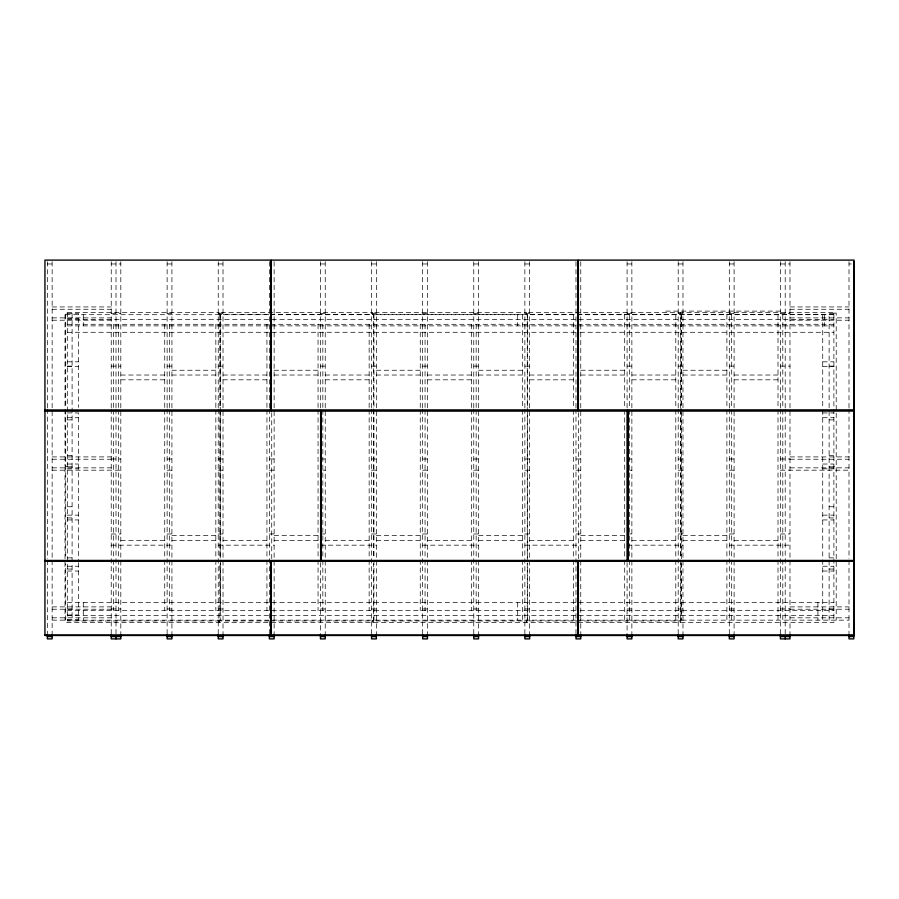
<?xml version="1.0" encoding="UTF-8"?>
<svg xmlns="http://www.w3.org/2000/svg" width="899" height="899" viewBox="0 0 899 899"><rect width="100%" height="100%" fill="white"/><g stroke="black" fill="none" stroke-linecap="round" stroke-linejoin="round"><path stroke-width="0.67" stroke-dasharray="4.5 3.37" d="M47.344 263.969L52.142 263.969M111.229 263.969L120.814 263.969M167.124 263.969L171.923 263.969M218.232 263.969L223.019 263.969M320.449 263.969L325.236 263.969M371.557 263.969L376.344 263.969M422.654 263.969L427.452 263.969M473.762 263.969L478.56 263.969M524.87 263.969L529.668 263.969M627.086 263.969L631.873 263.969M678.194 263.969L682.982 263.969M729.303 263.969L734.09 263.969M780.399 263.969L789.985 263.969M849.004 263.969L851.398 263.969M52.142 306.952L111.229 306.952M789.985 306.952L849.004 306.952M52.142 309.278L111.229 309.278M789.985 309.278L849.004 309.278M780.399 311.11L665.417 311.11L665.417 314.313M833.901 313.11L836.205 313.11L836.205 466.435L833.901 466.435M67.313 313.515L78.494 313.515L78.494 407.348M111.229 313.515L120.814 313.515M167.124 313.515L171.923 313.515M218.232 313.515L223.019 313.515M320.449 313.515L325.236 313.515M371.557 313.515L376.344 313.515M422.654 313.515L427.452 313.515M473.762 313.515L478.56 313.515M524.87 313.515L529.668 313.515M627.086 313.515L631.873 313.515M678.194 313.515L682.982 313.515M729.303 313.515L734.09 313.515M780.399 313.515L789.985 313.515M833.901 313.515L829.114 313.515L829.114 620.153M269.015 314.313L220.233 314.313L220.233 410.922M270.408 314.313L373.546 314.313L373.546 408.124M833.901 314.313L527.668 314.313L527.668 410.922M65.717 314.706L833.901 314.706M52.142 317.886L111.229 317.886M789.985 317.886L849.004 317.886M67.313 318.302L78.494 318.302M67.313 319.505L833.901 319.505M52.142 320.213L111.229 320.213M789.985 320.213L849.004 320.213M67.313 324.292L269.34 324.292M270.644 324.292L576.27 324.292M577.675 324.292L833.901 324.292M67.313 325.887L833.901 325.887M67.313 332.282L578.686 332.282M580.091 332.282L833.901 332.282M67.313 361.825L78.494 361.825M822.731 361.825L833.901 361.825M67.313 366.118L72.1 366.118M111.229 366.118L120.814 366.118M167.124 366.118L171.923 366.118M218.232 366.118L223.019 366.118M320.449 366.118L325.236 366.118M371.557 366.118L376.344 366.118M422.654 366.118L427.452 366.118M473.762 366.118L478.56 366.118M524.87 366.118L529.668 366.118M627.086 366.118L631.873 366.118M678.194 366.118L682.982 366.118M729.303 366.118L734.09 366.118M780.399 366.118L789.985 366.118M829.114 366.118L833.901 366.118M67.313 366.612L78.494 366.612M822.731 366.612L833.901 366.612M171.923 370.242L218.232 370.242M274.128 370.242L320.449 370.242M376.344 370.242L422.654 370.242M478.56 370.242L524.87 370.242M580.765 370.242L627.086 370.242M682.982 370.242L729.303 370.242M120.814 375.029L167.124 375.029M171.923 375.029L218.232 375.029M223.019 375.029L269.34 375.029M274.128 375.029L320.449 375.029M325.236 375.029L371.557 375.029M376.344 375.029L422.654 375.029M427.452 375.029L473.762 375.029M478.56 375.029L524.87 375.029M529.668 375.029L575.978 375.029M580.765 375.029L627.086 375.029M631.873 375.029L678.194 375.029M682.982 375.029L729.303 375.029M734.09 375.029L780.399 375.029M120.814 379.827L167.124 379.827M223.019 379.827L269.34 379.827M325.236 379.827L371.557 379.827M427.452 379.827L473.762 379.827M529.668 379.827L575.978 379.827M631.873 379.827L678.194 379.827M734.09 379.827L780.399 379.827M67.313 412.933L78.494 412.933L78.494 561.853M822.731 412.933L833.901 412.933M67.313 417.72L78.494 417.72M822.731 417.72L833.901 417.72M67.313 419.889L72.1 419.889M829.114 419.889L833.901 419.889M67.313 455.647L72.1 455.647M829.114 455.647L833.901 455.647M52.142 456.917L111.229 456.917M789.985 456.917L849.004 456.917M111.229 458.996L120.814 458.996M167.124 458.996L171.923 458.996M218.232 458.996L223.019 458.996M269.34 458.996L274.128 458.996M320.449 458.996L325.236 458.996M371.557 458.996L376.344 458.996M422.654 458.996L427.452 458.996M473.762 458.996L478.56 458.996M524.87 458.996L529.668 458.996M575.978 458.996L580.765 458.996M627.086 458.996L631.873 458.996M678.194 458.996L682.982 458.996M729.303 458.996L734.09 458.996M780.399 458.996L789.985 458.996M52.142 459.243L111.229 459.243M789.985 459.243L849.004 459.243M67.313 464.03L78.494 464.03M822.731 464.03L833.901 464.03M67.313 466.435L65.009 466.435L65.009 313.11L67.313 313.11L67.313 620.951L219.828 620.951L219.828 563.617M72.1 466.828L65.009 466.828L65.009 620.153M829.114 466.828L836.205 466.828L836.205 620.153M52.142 467.851L111.229 467.851M789.985 467.851L849.004 467.851M67.313 468.829L78.494 468.829M822.731 468.829L833.901 468.829M52.142 470.177L120.814 470.177M167.124 470.177L171.923 470.177M218.232 470.177L223.019 470.177M269.34 470.177L274.128 470.177M322.842 470.177L325.236 470.177M371.557 470.177L376.344 470.177M422.654 470.177L427.452 470.177M473.762 470.177L478.56 470.177M524.87 470.177L529.668 470.177M575.978 470.177L580.765 470.177M629.48 470.177L631.873 470.177M678.194 470.177L682.982 470.177M729.303 470.177L734.09 470.177M780.399 470.177L849.004 470.177M67.313 506.755L72.1 506.755M829.114 506.755L833.901 506.755M67.313 515.138L78.494 515.138M822.731 515.138L833.901 515.138M67.313 517.936L72.1 517.936M829.114 517.936L833.901 517.936M67.313 519.937L78.494 519.937M822.731 519.937L833.901 519.937M111.229 533.984L120.814 533.984M167.124 533.984L171.923 533.984M218.232 533.984L223.019 533.984M269.34 533.984L274.128 533.984M320.449 533.984L325.236 533.984M371.557 533.984L376.344 533.984M422.654 533.984L427.452 533.984M473.762 533.984L478.56 533.984M524.87 533.984L529.668 533.984M575.978 533.984L580.765 533.984M627.086 533.984L631.873 533.984M678.194 533.984L682.982 533.984M729.303 533.984L734.09 533.984M780.399 533.984L789.985 533.984M171.923 535.579L218.232 535.579M274.128 535.579L320.449 535.579M376.344 535.579L422.654 535.579M478.56 535.579L524.87 535.579M580.765 535.579L627.086 535.579M682.982 535.579L729.303 535.579M120.814 540.378L167.124 540.378M171.923 540.378L218.232 540.378M223.019 540.378L269.34 540.378M274.128 540.378L319.044 540.378M325.236 540.378L371.557 540.378M376.344 540.378L422.654 540.378M427.452 540.378L473.762 540.378M478.56 540.378L524.87 540.378M529.668 540.378L575.978 540.378M580.765 540.378L625.682 540.378M631.873 540.378L678.194 540.378M682.982 540.378L729.303 540.378M734.09 540.378L780.399 540.378M111.229 545.165L171.923 545.165M218.232 545.165L274.128 545.165M320.449 545.165L376.344 545.165M422.654 545.165L478.56 545.165M524.87 545.165L580.765 545.165M627.086 545.165L682.982 545.165M729.303 545.165L789.985 545.165M67.313 557.863L72.1 557.863M829.114 557.863L833.901 557.863M67.313 566.246L78.494 566.246M822.731 566.246L833.901 566.246M67.313 569.045L72.1 569.045M829.114 569.045L833.901 569.045M67.313 571.034L78.494 571.034M822.731 571.034L833.901 571.034M67.313 602.577L833.901 602.577M52.142 606.892L111.229 606.892M789.985 606.892L849.004 606.892M67.313 608.971L72.1 608.971M111.229 608.971L120.814 608.971M167.124 608.971L171.923 608.971M218.232 608.971L223.019 608.971M320.449 608.971L325.236 608.971M371.557 608.971L376.344 608.971M422.654 608.971L427.452 608.971M473.762 608.971L478.56 608.971M524.87 608.971L529.668 608.971M627.086 608.971L631.873 608.971M678.194 608.971L682.982 608.971M729.303 608.971L734.09 608.971M780.399 608.971L789.985 608.971M829.114 608.971L833.901 608.971M52.142 609.219L111.229 609.219M789.985 609.219L849.004 609.219M67.313 610.567L578.686 610.567M580.091 610.567L833.901 610.567M67.313 614.961L78.494 614.961M67.313 615.354L833.901 615.354M52.142 617.827L111.229 617.827M789.985 617.827L849.004 617.827M67.313 619.748L78.494 619.748M52.142 620.153L849.004 620.153M269.015 620.951L220.233 620.951L220.233 563.538M270.408 620.951L373.546 620.951L373.546 563.538M849.004 261.643L849.004 408.596M849.004 409.079L849.004 558.852M849.004 560.257L849.004 633.761M824.327 314.706L824.327 325.887M822.731 314.706L822.731 408.584M822.731 409.989L822.731 559.043M822.731 559.897L822.731 620.153M817.933 602.577L817.933 620.153M789.985 261.654L789.985 636.571M785.198 261.654L785.198 408.607M785.198 409.09L785.198 633.761M782.804 314.706L782.804 408.494M782.804 409.888L782.804 558.639M782.804 560.043L782.804 620.153M780.399 261.654L780.399 408.607M780.399 409.09L780.399 633.761M778.006 314.706L778.006 408.494M778.006 409.888L778.006 558.639M778.006 560.043L778.006 620.153M734.09 261.654L734.09 636.571M731.696 314.706L731.696 408.494M731.696 409.888L731.696 558.639M731.696 560.043L731.696 620.153M729.303 261.654L729.303 408.607M729.303 409.09L729.303 633.761M726.898 314.706L726.898 408.494M726.898 409.888L726.898 558.639M726.898 560.043L726.898 620.153M682.982 261.654L682.982 636.571M681.386 314.313L681.386 411.113M681.386 412.517L681.386 561.223M681.386 562.628L681.386 620.153M680.981 314.313L680.981 408.124M680.981 409.517L680.981 557.942M680.981 563.538L680.981 620.951L527.668 620.951L527.668 563.538M680.588 408.494L680.588 312.414L833.901 312.414L833.901 622.445L65.717 622.445L65.717 563.695M680.588 409.888L680.588 558.639M680.588 560.043L680.588 622.445M680.183 314.706L680.183 312.414L526.87 312.414L526.87 314.706M680.183 620.153L680.183 622.445M678.194 261.654L678.194 408.607M678.194 409.09L678.194 633.761M675.801 314.706L675.801 408.494M675.801 409.888L675.801 558.639M675.801 560.043L675.801 620.153M631.873 261.654L631.873 636.571M629.48 314.706L629.48 408.494M629.48 409.888L629.48 558.639M629.48 560.043L629.48 620.153M627.086 261.654L627.086 408.607M627.086 562.605L627.086 633.761M624.693 314.706L624.693 408.494M624.693 409.888L624.693 558.639M624.693 560.043L624.693 620.153M580.765 261.654L580.765 636.571M578.372 412.697L578.372 558.639M575.978 261.654L575.978 408.607M575.978 409.09L575.978 633.761M573.584 314.706L573.584 408.494M573.584 409.888L573.584 558.639M573.584 560.043L573.584 620.153M529.668 261.654L529.668 636.571M527.668 412.326L527.668 557.942M527.264 561.448L527.264 314.313L373.95 314.313L373.95 558.639M527.264 562.853L527.264 620.951L373.95 620.951L373.95 560.043M526.87 620.153L526.87 622.445M526.466 314.706L526.466 312.414L373.152 312.414L373.152 314.706M526.466 620.153L526.466 622.445M524.87 261.654L524.87 408.607M524.87 409.09L524.87 633.761M522.476 314.706L522.476 408.494M522.476 409.888L522.476 558.639M522.476 560.043L522.476 620.153M517.689 314.706L517.689 325.887M517.689 602.577L517.689 620.153M478.56 261.654L478.56 636.571M476.155 324.292L476.155 408.494M476.155 409.888L476.155 558.639M476.155 560.043L476.155 610.567M473.762 261.654L473.762 408.607M473.762 409.09L473.762 633.761M471.368 324.292L471.368 408.494M471.368 409.888L471.368 558.639M471.368 560.043L471.368 610.567M427.452 261.654L427.452 636.571M425.058 324.292L425.058 408.494M425.058 409.888L425.058 558.639M425.058 560.043L425.058 610.567M422.654 261.654L422.654 408.607M422.654 409.09L422.654 633.761M420.26 324.292L420.26 408.494M420.26 409.888L420.26 558.639M420.26 560.043L420.26 610.567M376.344 261.654L376.344 636.571M373.546 409.517L373.546 557.942M373.152 620.153L373.152 622.445M372.748 314.706L372.748 312.414L219.435 312.414L219.435 314.706M372.748 620.153L372.748 622.445M371.557 261.654L371.557 408.607M371.557 409.09L371.557 633.761M369.152 324.292L369.152 408.494M369.152 409.888L369.152 558.639M369.152 560.043L369.152 610.567M325.236 261.654L325.236 636.571M322.842 324.292L322.842 408.494M322.842 409.888L322.842 558.639M322.842 560.043L322.842 610.567M320.449 261.654L320.449 408.607M320.449 562.605L320.449 633.761M318.055 324.292L318.055 408.494M318.055 409.888L318.055 558.639M318.055 560.043L318.055 610.567M274.128 261.654L274.128 636.571M271.734 412.697L271.734 558.639M269.34 261.654L269.34 408.607M269.34 409.09L269.34 633.761M266.947 324.292L266.947 408.494M266.947 409.888L266.947 558.639M266.947 560.043L266.947 610.567M223.019 261.654L223.019 636.571M220.626 314.706L220.626 408.494M220.626 409.888L220.626 558.639M220.626 560.043L220.626 610.567M220.233 412.326L220.233 557.942M219.828 314.706L219.828 408.393M219.828 409.798L219.828 558.021M219.435 620.153L219.435 622.445M219.03 314.706L219.03 312.414L65.717 312.414L65.717 408.427M219.03 620.153L219.03 622.445M218.232 261.654L218.232 408.607M218.232 409.09L218.232 633.761M215.839 324.292L215.839 408.494M215.839 409.888L215.839 558.639M215.839 560.043L215.839 610.567M171.923 261.654L171.923 636.571M169.518 324.292L169.518 408.494M169.518 409.888L169.518 558.639M169.518 560.043L169.518 610.567M167.124 261.654L167.124 408.607M167.124 409.09L167.124 633.761M164.731 324.292L164.731 408.494M164.731 409.888L164.731 558.639M164.731 560.043L164.731 610.567M120.814 261.654L120.814 636.571M118.421 324.292L118.421 408.494M118.421 409.888L118.421 558.639M118.421 560.043L118.421 610.567M116.016 261.654L116.016 408.607M116.016 409.09L116.016 633.761M113.622 324.292L113.622 408.494M113.622 409.888L113.622 558.639M113.622 560.043L113.622 610.567M111.229 261.654L111.229 408.607M111.229 409.09L111.229 633.761M83.281 314.706L83.281 325.887M83.281 602.577L83.281 620.153M78.494 562.74L78.494 620.153M72.1 313.515L72.1 620.153M65.717 409.832L65.717 558.099M52.142 261.643L52.142 558.852M52.142 560.257L52.142 636.559M47.344 261.643L47.344 408.596M47.344 409.079L47.344 558.852M47.344 560.257L47.344 633.761"/><path stroke-width="1.35" d="M44.95 410.079L270.936 410.079M271.341 410.079L577.978 410.079M578.372 410.079L854.05 410.079M44.95 410.551L854.05 410.461M44.95 410.944L320.628 410.944M321.022 410.944L627.659 410.944M628.064 410.944L854.05 410.944M44.95 560.437L320.628 560.437M321.022 560.437L627.659 560.437M628.064 560.437L854.05 560.437M44.95 560.819L854.05 560.909M44.95 561.302L270.936 561.302M271.341 561.302L577.978 561.302M578.372 561.302L854.05 561.302M44.95 635.031L270.936 635.031M271.341 635.031L577.978 635.031M578.372 635.031L854.05 635.031M47.344 636.559L52.142 636.559M111.229 636.571L120.814 636.571M167.124 636.571L171.923 636.571M218.232 636.571L223.019 636.571M269.34 636.571L274.128 636.571M320.449 636.571L325.236 636.571M371.557 636.571L376.344 636.571M422.654 636.571L427.452 636.571M473.762 636.571L478.56 636.571M524.87 636.571L529.668 636.571M575.978 636.571L580.765 636.571M627.086 636.571L631.873 636.571M678.194 636.571L682.982 636.571M729.303 636.571L734.09 636.571M780.399 636.571L789.985 636.571M849.004 636.559L853.792 636.559M853.792 261.643L853.792 638.886L849.004 638.886L849.004 634.672M789.985 634.683L789.985 638.897L780.399 638.897L780.399 634.683M785.198 636.571L785.198 638.897M734.09 634.683L734.09 638.897L729.303 638.897L729.303 634.683M682.982 634.683L682.982 638.897L678.194 638.897L678.194 634.683M631.873 634.683L631.873 638.897L627.086 638.897L627.086 634.683M628.064 410.461L628.064 560.909M627.659 410.461L627.659 560.909M627.086 410.495L627.086 560.74M580.765 634.683L580.765 638.897L575.978 638.897L575.978 634.683M578.372 410.551L578.372 260.103L854.05 260.103L854.05 635.503L578.372 635.503L578.372 560.819M577.978 410.551L577.978 260.103L271.341 260.103L271.341 410.551M577.978 560.819L577.978 635.503L271.341 635.503L271.341 560.819M529.668 634.683L529.668 638.897L524.87 638.897L524.87 634.683M478.56 634.683L478.56 638.897L473.762 638.897L473.762 634.683M427.452 634.683L427.452 638.897L422.654 638.897L422.654 634.683M376.344 634.683L376.344 638.897L371.557 638.897L371.557 634.683M325.236 634.683L325.236 638.897L320.449 638.897L320.449 634.683M321.022 410.461L321.022 560.909M320.628 410.461L320.628 560.909M274.128 634.683L274.128 638.897L269.34 638.897L269.34 634.683M270.936 410.551L270.936 260.103L44.95 260.103L44.95 635.503L270.936 635.503L270.936 560.819M223.019 634.683L223.019 638.897L218.232 638.897L218.232 634.683M171.923 634.683L171.923 638.897L167.124 638.897L167.124 634.683M120.814 634.683L120.814 638.897L111.229 638.897L111.229 634.683M116.016 636.571L116.016 638.897M52.142 634.672L52.142 638.886L47.344 638.886L47.344 634.672"/></g></svg>
